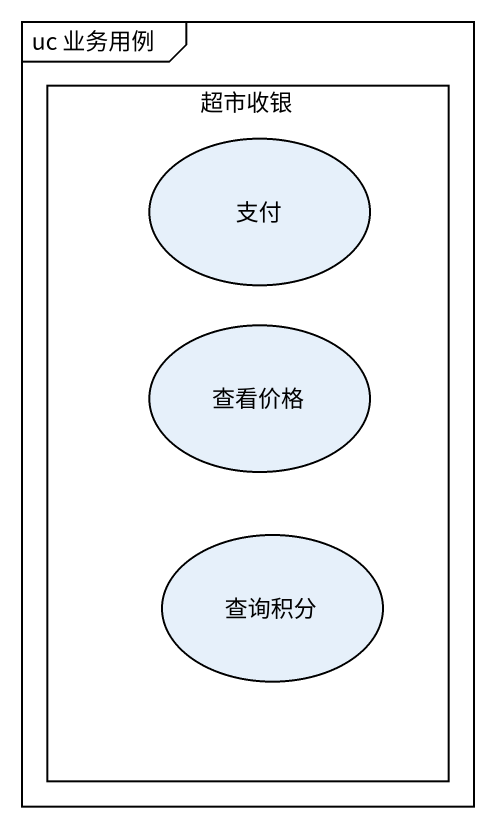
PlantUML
@startuml
mainframe uc 业务用例
rectangle 超市收银 {
  usecase 支付
  usecase 查看价格
  usecase 查询积分
}
@enduml
